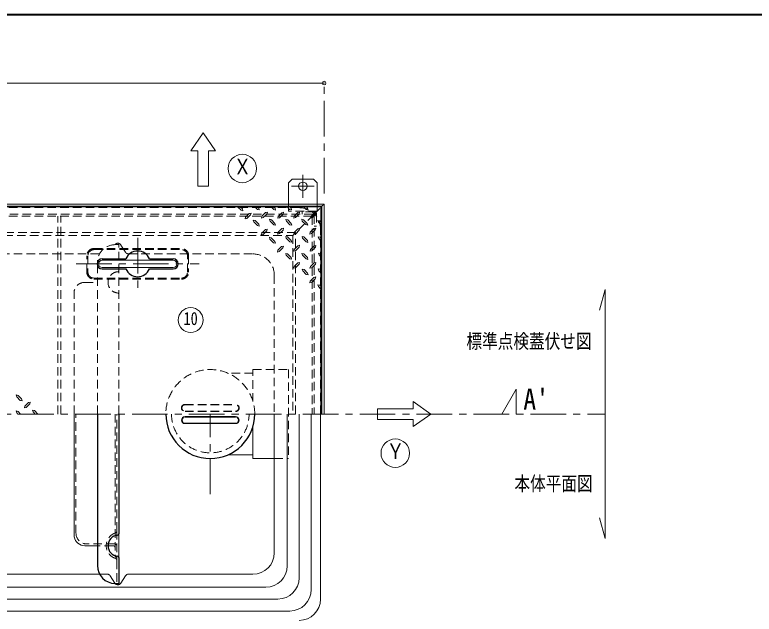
# Model space of a CAD drawing. Units: millimetres at full size, sheet at 1:10; details may follow other scales. Extents: x -2106 to 1944, y -1394 to 1416.
# Drawn here: x -1160 to -121, y 574 to 1416 of the extents above; entities that cross this region are included whole.
import ezdxf
from ezdxf.enums import TextEntityAlignment as Align

# ---------------------------------------------------------------- set-up
doc = ezdxf.new("R2010")
doc.units = ezdxf.units.MM
doc.header["$LTSCALE"] = 10
doc.header["$PDMODE"] = 32
doc.header["$PDSIZE"] = 5
doc.linetypes.add('CHAIN1', pattern=[8, 5, -1, 1, -1])
doc.linetypes.add('DASHED1', pattern=[1.8, 1.2, -0.6])
doc.layers.add('0-0_ﾚｲﾔ1', color=4, linetype='Continuous', lineweight=9)
doc.styles.add('ＭＳ ゴシック', font='')
doc.styles.get('ＭＳ ゴシック').set_extended_font_data('MS Gothic')

msp = doc.modelspace()

# ---------------------------------------------------------------- linework, layer by layer
at = {"layer": '0-0_ﾚｲﾔ1', "color": 1, "lineweight": 40}
msp.add_line((1944.28, 1416.27), (-2105.72, 1416.27), dxfattribs=at)
at = {"layer": '0-0_ﾚｲﾔ1'}
for p, q in [((-725.72, 1320.27), (-1765.72, 1320.27)), ((-770.72, 1185.27), (-775.72, 1180.27)), ((-770.72, 1185.27), (-740.72, 1185.27)), ((-735.72, 1180.27), (-740.72, 1185.27)), ((-775.72, 1180.27), (-775.72, 1150.27)), ((-735.72, 1180.27), (-735.72, 1150.27)), ((-847.28, 1146.27), (-842.42, 1141.53)), ((-823.14, 1146.27), (-819.52, 1142.66)), ((-819.44, 1146.27), (-817.67, 1144.5)), ((-817.67, 1144.5), (-816.95, 1142.01)), ((-800.23, 1146.27), (-796.62, 1142.66)), ((-796.46, 1146.27), (-794.69, 1144.5)), ((-794.69, 1144.5), (-794.05, 1141.93)), ((-777.6, 1146.27), (-774.2, 1142.74)), ((-773.96, 1146.27), (-772.27, 1144.59)), ((-772.27, 1144.59), (-771.63, 1142.09)), ((-754.35, 1146.27), (-750.73, 1142.66)), ((-750.65, 1146.27), (-748.89, 1144.5)), ((-748.89, 1144.5), (-748.16, 1141.93)), ((-728.72, 1147.27), (-729.72, 1146.27)), ((-834.14, 1130.04), (-829.08, 1135.1)), ((-816.95, 1142.01), (-819.52, 1142.66)), ((-813.17, 1133.09), (-813.81, 1130.6)), ((-811.24, 1131.25), (-806.18, 1136.31)), ((-794.05, 1141.93), (-796.62, 1142.66)), ((-790.27, 1133.01), (-790.91, 1130.52)), ((-788.34, 1131.17), (-783.28, 1136.23)), ((-771.63, 1142.09), (-774.2, 1142.74)), ((-767.85, 1133.17), (-768.49, 1130.68)), ((-765.92, 1131.33), (-760.86, 1136.39)), ((-748.16, 1141.93), (-750.73, 1142.66)), ((-744.39, 1133.01), (-745.03, 1130.52)), ((-742.46, 1131.17), (-737.39, 1136.23)), ((-836.07, 1131.89), (-836.72, 1129.4)), ((-834.14, 1130.04), (-836.72, 1129.4)), ((-824.58, 1125.14), (-825.22, 1127.71)), ((-822.73, 1127.07), (-825.22, 1127.71)), ((-824.58, 1125.14), (-819.52, 1120.08)), ((-822.73, 1127.07), (-817.67, 1121.92)), ((-811.24, 1131.25), (-813.81, 1130.6)), ((-801.68, 1126.34), (-802.32, 1128.92)), ((-799.83, 1128.27), (-802.32, 1128.92)), ((-801.68, 1126.34), (-796.62, 1121.28)), ((-799.83, 1128.27), (-794.77, 1123.13)), ((-794.77, 1123.13), (-794.05, 1120.64)), ((-788.34, 1131.17), (-790.91, 1130.52)), ((-778.78, 1126.26), (-779.42, 1128.84)), ((-776.93, 1128.19), (-779.42, 1128.84)), ((-778.78, 1126.26), (-773.72, 1121.2)), ((-776.93, 1128.19), (-771.87, 1123.05)), ((-771.87, 1123.05), (-771.14, 1120.56)), ((-765.92, 1131.33), (-768.49, 1130.68)), ((-756.36, 1126.42), (-757, 1129)), ((-754.51, 1128.35), (-757, 1129)), ((-756.36, 1126.42), (-751.3, 1121.36)), ((-754.51, 1128.35), (-749.45, 1123.21)), ((-749.45, 1123.21), (-748.72, 1120.72)), ((-742.46, 1131.17), (-745.03, 1130.52)), ((-731.77, 1126.67), (-734.34, 1127.31)), ((-733.62, 1124.74), (-734.34, 1127.31)), ((-733.62, 1124.74), (-729.72, 1120.84)), ((-731.77, 1126.67), (-729.72, 1124.32)), ((-816.95, 1119.43), (-819.52, 1120.08)), ((-817.67, 1121.92), (-816.95, 1119.43)), ((-811.48, 1107.54), (-806.42, 1112.6)), ((-794.05, 1120.64), (-796.62, 1121.28)), ((-788.58, 1108.75), (-783.52, 1113.81)), ((-771.14, 1120.56), (-773.72, 1121.2)), ((-765.68, 1108.67), (-760.62, 1113.73)), ((-748.72, 1120.72), (-751.3, 1121.36)), ((-743.26, 1108.83), (-738.2, 1113.89)), ((-813.41, 1109.39), (-814.06, 1106.9)), ((-811.48, 1107.54), (-814.06, 1106.9)), ((-801.84, 1101.11), (-802.48, 1103.68)), ((-799.99, 1103.04), (-802.48, 1103.68)), ((-799.99, 1103.04), (-794.93, 1097.9)), ((-790.51, 1110.59), (-791.15, 1108.1)), ((-788.58, 1108.75), (-791.15, 1108.1)), ((-778.94, 1102.32), (-779.58, 1104.89)), ((-777.09, 1104.25), (-779.58, 1104.89)), ((-778.94, 1102.32), (-773.88, 1097.25)), ((-777.09, 1104.25), (-772.03, 1099.1)), ((-767.61, 1110.51), (-768.25, 1108.02)), ((-765.68, 1108.67), (-768.25, 1108.02)), ((-756.04, 1102.24), (-756.68, 1104.81)), ((-754.19, 1104.17), (-756.68, 1104.81)), ((-756.04, 1102.24), (-750.97, 1097.17)), ((-754.19, 1104.17), (-749.13, 1099.02)), ((-745.19, 1110.67), (-745.83, 1108.18)), ((-743.26, 1108.83), (-745.83, 1108.18)), ((-731.29, 1103.68), (-733.86, 1104.33)), ((-733.14, 1101.75), (-733.86, 1104.33)), ((-733.14, 1101.75), (-729.72, 1098.34)), ((-731.29, 1103.68), (-729.72, 1102.12)), ((-801.84, 1101.11), (-796.78, 1096.05)), ((-794.21, 1095.41), (-796.78, 1096.05)), ((-794.93, 1097.9), (-794.21, 1095.41)), ((-771.31, 1096.61), (-773.88, 1097.25)), ((-772.03, 1099.1), (-771.31, 1096.61)), ((-748.4, 1096.53), (-750.97, 1097.17)), ((-749.13, 1099.02), (-748.4, 1096.53)), ((-790.67, 1085.36), (-791.31, 1082.87)), ((-788.74, 1083.51), (-791.31, 1082.87)), ((-788.74, 1083.51), (-783.68, 1088.58)), ((-779.1, 1078.37), (-779.74, 1080.94)), ((-777.25, 1080.3), (-779.74, 1080.94)), ((-767.77, 1086.57), (-768.41, 1084.08)), ((-765.84, 1084.72), (-768.41, 1084.08)), ((-765.84, 1084.72), (-760.78, 1089.78)), ((-756.2, 1078.29), (-756.84, 1080.86)), ((-754.35, 1080.22), (-756.84, 1080.86)), ((-744.87, 1086.49), (-745.51, 1084)), ((-742.94, 1084.64), (-745.51, 1084)), ((-742.94, 1084.64), (-737.88, 1089.7)), ((-730.97, 1080.86), (-733.54, 1081.5)), ((-732.89, 1078.93), (-733.54, 1081.5)), ((-730.97, 1080.86), (-729.72, 1079.62)), ((-779.1, 1078.37), (-774.04, 1073.31)), ((-777.25, 1080.3), (-772.19, 1075.16)), ((-771.47, 1072.67), (-774.04, 1073.31)), ((-772.19, 1075.16), (-771.47, 1072.67)), ((-756.2, 1078.29), (-751.14, 1073.23)), ((-754.35, 1080.22), (-749.29, 1075.08)), ((-748.56, 1072.59), (-751.14, 1073.23)), ((-749.29, 1075.08), (-748.56, 1072.59)), ((-732.89, 1078.93), (-729.72, 1075.76)), ((-767.93, 1062.62), (-768.57, 1060.13)), ((-766, 1060.77), (-768.57, 1060.13)), ((-766, 1060.77), (-760.94, 1065.84)), ((-745.03, 1062.54), (-745.67, 1060.05)), ((-743.1, 1060.69), (-745.67, 1060.05)), ((-743.1, 1060.69), (-738.04, 1065.75)), ((-753.95, 1058.28), (-756.52, 1058.92)), ((-755.8, 1056.35), (-756.52, 1058.92)), ((-755.8, 1056.35), (-750.73, 1051.37)), ((-753.95, 1058.28), (-748.89, 1053.22)), ((-748.16, 1050.65), (-750.73, 1051.37)), ((-748.89, 1053.22), (-748.16, 1050.65)), ((-731.37, 1058.6), (-733.94, 1059.25)), ((-733.22, 1056.67), (-733.94, 1059.25)), ((-733.22, 1056.67), (-729.72, 1053.04)), ((-731.37, 1058.6), (-729.72, 1056.96)), ((-745.11, 1042.13), (-745.75, 1039.56)), ((-743.18, 1040.28), (-745.75, 1039.56)), ((-745.11, 1042.13), (-740.05, 1047.19)), ((-743.18, 1040.28), (-738.2, 1045.34)), ((-731.77, 1036.34), (-734.34, 1036.99)), ((-733.62, 1034.42), (-734.34, 1036.99)), ((-733.62, 1034.42), (-729.72, 1030.36)), ((-731.77, 1036.34), (-729.72, 1034.3)), ((-1158.49, 882.11), (-1155.92, 881.47)), ((-1157.77, 879.62), (-1158.49, 882.11)), ((-1152.71, 874.48), (-1157.77, 879.62)), ((-1150.86, 876.41), (-1155.92, 881.47)), ((-1152.71, 874.48), (-1150.22, 873.84)), ((-1150.86, 876.41), (-1150.22, 873.84)), ((-1141.3, 871.5), (-1146.36, 866.44)), ((-1141.3, 871.5), (-1138.72, 872.15)), ((-1139.37, 869.66), (-1138.72, 872.15)), ((-1158.49, 859.53), (-1155.92, 858.89)), ((-1157.77, 857.04), (-1158.49, 859.53)), ((-1156, 855.27), (-1157.77, 857.04)), ((-1152.31, 855.27), (-1155.92, 858.89)), ((-1128.16, 855.27), (-1133.02, 860.01)), ((-1076.97, 855.27), (-1076.97, 682.55)), ((-777.51, 642.06), (-777.51, 855.27)), ((-743.93, 608.48), (-743.93, 855.27)), ((-921.22, 851.77), (-850.22, 851.77)), ((-921.22, 841.77), (-850.22, 841.77)), ((-825.72, 837.77), (-825.72, 792.77)), ((-825.72, 797.77), (-861.23, 797.77)), ((-825.72, 792.77), (-795.72, 792.77)), ((-1014.47, 653.84), (-1014.47, 686.7)), ((-1062.22, 670.27), (-1044.47, 670.27)), ((-807.51, 612.06), (-1683.93, 612.06)), ((-773.93, 578.48), (-1717.51, 578.48))]:
    msp.add_line(p, q, dxfattribs=at)
at = {"layer": '0-0_ﾚｲﾔ1', "linetype": 'CHAIN1'}
for p, q in [((-725.72, 1165.27), (-725.72, 1320.27)), ((-755.72, 1191.27), (-755.72, 1159.27)), ((-771.72, 1175.27), (-739.72, 1175.27)), ((-987.72, 1102.77), (-987.72, 1029.77)), ((-1074.22, 1066.27), (-901.22, 1066.27)), ((-2035.72, 855.27), (-330.72, 855.27)), ((-885.72, 742.77), (-885.72, 855.27))]:
    msp.add_line(p, q, dxfattribs=at)
at = {"layer": '0-0_ﾚｲﾔ1', "color": 7, "lineweight": 18}
for p, q in [((-895.72, 1250.27), (-913.22, 1225.27)), ((-895.72, 1250.27), (-878.22, 1225.27)), ((-888.22, 1175.27), (-888.22, 1225.27)), ((-878.22, 1225.27), (-888.22, 1225.27)), ((-888.22, 1175.27), (-903.22, 1175.27)), ((-725.72, 1150.27), (-1765.72, 1150.27)), ((-728.72, 1147.27), (-1762.72, 1147.27)), ((-728.72, 1147.27), (-725.72, 1150.27)), ((-728.72, 1147.27), (-728.72, 855.27)), ((-725.72, 1150.27), (-725.72, 855.27)), ((-1037.72, 1071.27), (-937.72, 1071.27)), ((-1037.72, 1061.27), (-937.72, 1061.27)), ((-330.72, 1030.27), (-338.48, 1001.29)), ((-330.72, 1030.27), (-330.72, 680.27)), ((-650.72, 847.77), (-650.72, 862.77)), ((-575.72, 855.27), (-600.72, 872.77)), ((-795.72, 660.27), (-795.72, 855.27)), ((-730.72, 855.27), (-730.72, 595.27)), ((-575.72, 855.27), (-600.72, 837.77)), ((-650.72, 847.77), (-600.72, 847.77)), ((-600.72, 837.77), (-600.72, 847.77)), ((-330.72, 680.27), (-338.48, 709.25)), ((-1450.04, 630.27), (-1041.4, 630.27)), ((-1004.95, 627.95), (-1011.5, 617.6)), ((-1000.72, 630.27), (-825.72, 630.27))]:
    msp.add_line(p, q, dxfattribs=at)
at = {"layer": '0-0_ﾚｲﾔ1', "color": 5, "lineweight": 25}
for p, q in [((-729.72, 1146.27), (-1761.72, 1146.27)), ((-729.72, 855.27), (-729.72, 1146.27)), ((-1037.72, 1073.27), (-1004.3, 1073.27)), ((-971.14, 1073.27), (-937.72, 1073.27)), ((-1037.72, 1059.27), (-1004.3, 1059.27)), ((-971.14, 1059.27), (-937.72, 1059.27)), ((-1044.47, 855.27), (-1044.47, 642.27)), ((-1014.47, 855.27), (-1014.47, 686.7)), ((-921.22, 851.27), (-850.22, 851.27)), ((-921.22, 842.27), (-850.22, 842.27)), ((-1014.47, 653.84), (-1014.47, 617.27)), ((-1019.47, 617.27), (-1014.47, 617.27))]:
    msp.add_line(p, q, dxfattribs=at)
at = {"layer": '0-0_ﾚｲﾔ1', "linetype": 'DASHED1'}
for p, q in [((-760.72, 1145.27), (-1730.72, 1145.27)), ((-775.72, 1150.27), (-775.72, 1140.27)), ((-740.19, 1135.8), (-729.72, 1146.27)), ((-735.72, 1150.27), (-735.72, 1140.27)), ((-742.72, 1133.27), (-1220.22, 1133.27)), ((-1100.22, 1106.27), (-1100.22, 1133.27)), ((-1095.72, 1106.27), (-1095.72, 1133.27)), ((-735.72, 1140.27), (-775.72, 1140.27)), ((-756.52, 1139.47), (-756.52, 1136.27)), ((-739.72, 1139.47), (-756.52, 1139.47)), ((-742.72, 1133.27), (-742.72, 855.27)), ((-736.52, 1136.27), (-736.52, 1119.47)), ((-739.72, 1119.47), (-736.52, 1119.47)), ((-730.72, 855.27), (-730.72, 1115.27)), ((-765.72, 1110.27), (-1725.72, 1110.27)), ((-765.72, 855.27), (-765.72, 1110.27)), ((-1019.47, 1093.27), (-1014.47, 1093.27)), ((-1014.47, 855.27), (-1014.47, 1093.27)), ((-1004.95, 1082.6), (-1011.5, 1092.95)), ((-1450.04, 1080.27), (-1041.4, 1080.27)), ((-1000.72, 1080.27), (-825.72, 1080.27)), ((-1044.47, 855.27), (-1044.47, 1068.27)), ((-795.72, 1050.27), (-795.72, 855.27)), ((-1062.22, 1040.27), (-1044.47, 1040.27)), ((-1076.97, 855.27), (-1076.97, 1028)), ((-825.72, 872.77), (-825.72, 917.77)), ((-825.72, 912.77), (-861.23, 912.77)), ((-921.22, 868.77), (-850.22, 868.77)), ((-921.22, 868.27), (-850.22, 868.27)), ((-1074.47, 687.77), (-1074.47, 855.27)), ((-921.22, 859.27), (-850.22, 859.27)), ((-921.22, 858.77), (-850.22, 858.77)), ((-795.72, 792.77), (-775.72, 792.77)), ((-1016.97, 691.13), (-1016.97, 649.42)), ((-1019.97, 672.77), (-1059.47, 672.77)), ((-1022.47, 670.27), (-1044.47, 670.27)), ((-1041.4, 630.27), (-1030.72, 630.27)), ((-1019.95, 617.6), (-1026.5, 627.95))]:
    msp.add_line(p, q, dxfattribs=at)
at = {"layer": '0-0_ﾚｲﾔ1', "color": 7, "linetype": 'DASHED1', "lineweight": 18}
for p, q in [((-1221.62, 1136.27), (-741.32, 1136.27)), ((-740.19, 1135.8), (-769.72, 1106.27)), ((-739.72, 1134.67), (-739.72, 855.27)), ((-1193.22, 1106.27), (-769.72, 1106.27)), ((-1100.22, 855.27), (-1100.22, 1106.27)), ((-1095.72, 855.27), (-1095.72, 1106.27)), ((-769.72, 1106.27), (-769.72, 855.27)), ((-1049.22, 1087.77), (-926.22, 1087.77)), ((-1049.22, 1086.27), (-926.22, 1086.27)), ((-1059.22, 1054.77), (-1059.22, 1077.77)), ((-1057.72, 1077.77), (-1057.72, 1054.77)), ((-917.72, 1054.77), (-917.72, 1077.77)), ((-916.22, 1077.77), (-916.22, 1054.77)), ((-1049.22, 1046.27), (-926.22, 1046.27)), ((-1049.22, 1044.77), (-926.22, 1044.77)), ((-1016.97, 691.13), (-1016.97, 855.27)), ((-1016.97, 649.42), (-1016.97, 617.27))]:
    msp.add_line(p, q, dxfattribs=at)
at = {"layer": '0-0_ﾚｲﾔ1', "color": 3, "lineweight": 18}
for p, q in [((-760.72, 625.27), (-760.72, 855.27)), ((-790.72, 595.27), (-1700.72, 595.27))]:
    msp.add_line(p, q, dxfattribs=at)
at = {"layer": '0-0_ﾚｲﾔ1', "color": 7, "lineweight": 18}
for points in [[(-903.22, 1175.27), (-903.22, 1225.27), (-913.22, 1225.27)], [(-650.72, 862.77), (-600.72, 862.77), (-600.72, 872.77)]]:
    msp.add_lwpolyline(points, dxfattribs=at)
at = {"layer": '0-0_ﾚｲﾔ1'}
for points in [[(-843.47, 1146.27), (-840.57, 1143.38), (-839.85, 1140.81), (-842.42, 1141.53)], [(-836.07, 1131.89), (-830.93, 1137.03), (-828.44, 1137.67), (-829.08, 1135.1)], [(-813.17, 1133.09), (-808.03, 1138.24), (-805.54, 1138.88), (-806.18, 1136.31)], [(-790.27, 1133.01), (-785.13, 1138.16), (-782.64, 1138.8), (-783.28, 1136.23)], [(-767.85, 1133.17), (-762.71, 1138.32), (-760.22, 1138.96), (-760.86, 1136.39)], [(-744.39, 1133.01), (-739.24, 1138.16), (-736.75, 1138.8), (-737.39, 1136.23)], [(-813.41, 1109.39), (-808.27, 1114.53), (-805.78, 1115.17), (-806.42, 1112.6)], [(-790.51, 1110.59), (-785.37, 1115.74), (-782.88, 1116.38), (-783.52, 1113.81)], [(-767.61, 1110.51), (-762.47, 1115.66), (-759.97, 1116.3), (-760.62, 1113.73)], [(-745.19, 1110.67), (-740.05, 1115.82), (-737.56, 1116.46), (-738.2, 1113.89)], [(-767.77, 1086.57), (-762.63, 1091.71), (-760.14, 1092.35), (-760.78, 1089.78)], [(-744.87, 1086.49), (-739.72, 1091.63), (-737.23, 1092.27), (-737.88, 1089.7)], [(-790.67, 1085.36), (-785.53, 1090.5), (-783.04, 1091.15), (-783.68, 1088.58)], [(-767.93, 1062.62), (-762.79, 1067.76), (-760.3, 1068.41), (-760.94, 1065.84)], [(-745.03, 1062.54), (-739.89, 1067.68), (-737.39, 1068.33), (-738.04, 1065.75)], [(-740.05, 1047.19), (-737.47, 1047.92), (-738.2, 1045.34)], [(-1139.37, 869.66), (-1144.51, 864.51), (-1147, 863.87), (-1146.36, 866.44)], [(-1131.97, 855.27), (-1134.87, 858.17), (-1135.59, 860.74), (-1133.02, 860.01)]]:
    msp.add_lwpolyline(points, dxfattribs=at)
at = {"layer": '0-0_ﾚｲﾔ1', "linetype": 'DASHED1'}
for points in [[(-825.72, 917.77), (-775.72, 917.77), (-775.72, 792.77)], [(-1019.47, 855.27), (-1019.47, 654.27), (-1016.97, 654.27)]]:
    msp.add_lwpolyline(points, dxfattribs=at)
at = {"layer": '0-0_ﾚｲﾔ1', "linetype": 'CHAIN1'}
msp.add_lwpolyline([(-475.72, 855.27), (-455.72, 890.27), (-455.72, 855.27)], dxfattribs=at)
at = {"layer": '0-0_ﾚｲﾔ1', "color": 7, "lineweight": 18}
for centre, radius in [((-840.72, 1200.27), 20), ((-913.31, 987.31), 17.5), ((-625.72, 800.27), 20)]:
    msp.add_circle(centre, radius, dxfattribs=at)
at = {"layer": '0-0_ﾚｲﾔ1'}
msp.add_circle((-755.72, 1175.27), 6, dxfattribs=at)
at = {"layer": '0-0_ﾚｲﾔ1', "linetype": 'DASHED1'}
for centre, radius, start, end in [((-760.72, 1115.27), 30, 0, 90), ((-739.72, 1136.27), 3.2, 0, 90), ((-1019.47, 1068.27), 25, 90, 180), ((-1015.72, 1090.27), 5, 32.33353, 143.14814), ((-1000.72, 1085.27), 5, 212.33353, 270), ((-825.72, 1050.27), 30, 0, 90), ((-1014.47, 1040.27), 15, 95.21591, 264.78409), ((-1015.97, 1056.7), 1.5, 275.21591, 0), ((-1062.22, 1025.27), 15, 90, 169.52469), ((-1015.97, 1023.84), 1.5, 0, 84.78409), ((-885.72, 855.27), 62.5, 0, 180), ((-921.22, 863.77), 5, 90, 270), ((-921.22, 863.77), 4.5, 90, 270), ((-850.22, 863.77), 5, 270, 90), ((-850.22, 863.77), 4.5, 270, 90), ((-1059.47, 687.77), 15, 180, 270), ((-1022.47, 667.27), 3, 0, 90), ((-1019.97, 669.77), 3, 0, 90), ((-1030.72, 625.27), 5, 32.33353, 90), ((-1015.72, 620.27), 5, 212.33353, 216.85186)]:
    msp.add_arc(centre, radius, start, end, dxfattribs=at)
at = {"layer": '0-0_ﾚｲﾔ1', "color": 7, "linetype": 'DASHED1', "lineweight": 18}
for centre, radius, start, end in [((-741.32, 1134.67), 1.6, 0, 90), ((-1049.22, 1077.77), 10, 90, 180), ((-1049.22, 1077.77), 8.5, 90, 180), ((-926.22, 1077.77), 10, 0, 90), ((-926.22, 1077.77), 8.5, 0, 90), ((-1049.22, 1054.77), 10, 180, 270), ((-1049.22, 1054.77), 8.5, 180, 270), ((-926.22, 1054.77), 10, 270, 0), ((-926.22, 1054.77), 8.5, 270, 0), ((-885.72, 855.27), 54.5, 180, 360), ((-1012.97, 670.27), 19, 108.553, 251.447), ((-1019.97, 691.13), 3, 288.553, 360), ((-1019.97, 649.42), 3, 0, 71.447)]:
    msp.add_arc(centre, radius, start, end, dxfattribs=at)
at = {"layer": '0-0_ﾚｲﾔ1', "color": 5, "lineweight": 25}
for centre, radius, start, end in [((-987.72, 1066.27), 18, 22.88538, 157.11462), ((-1037.72, 1066.27), 7, 90, 270), ((-937.72, 1066.27), 7, 270, 90), ((-987.72, 1066.27), 18, 202.88538, 337.11462), ((-885.72, 855.27), 62.5, 180, 360), ((-921.22, 846.77), 4.5, 90, 270), ((-850.22, 846.77), 4.5, 270, 90), ((-1015.97, 686.7), 1.5, 275.21591, 0), ((-1014.47, 670.27), 15, 95.21591, 264.78409), ((-1015.97, 653.84), 1.5, 0, 84.78409), ((-1019.47, 642.27), 25, 180, 270)]:
    msp.add_arc(centre, radius, start, end, dxfattribs=at)
at = {"layer": '0-0_ﾚｲﾔ1', "color": 7, "lineweight": 18}
for centre, radius, start, end in [((-1037.72, 1066.27), 5, 90, 270), ((-937.72, 1066.27), 5, 270, 90), ((-825.72, 660.27), 30, 270, 0), ((-1000.72, 625.27), 5, 90, 147.66647), ((-1015.72, 620.27), 5, 216.85186, 327.66647), ((-760.72, 595.27), 30, 270, 0)]:
    msp.add_arc(centre, radius, start, end, dxfattribs=at)
at = {"layer": '0-0_ﾚｲﾔ1'}
for centre, radius, start, end in [((-921.22, 846.77), 5, 90, 270), ((-850.22, 846.77), 5, 270, 90), ((-1062.22, 685.27), 15, 190.47531, 270), ((-807.51, 642.06), 30, 270, 0), ((-773.93, 608.48), 30, 270, 0)]:
    msp.add_arc(centre, radius, start, end, dxfattribs=at)
at = {"layer": '0-0_ﾚｲﾔ1', "color": 3, "lineweight": 18}
msp.add_arc((-790.72, 625.27), 30, 270, 0, dxfattribs=at)
at = {"layer": '0-0_ﾚｲﾔ1', "color": 1}
msp.add_point((-725.72, 1320.27), dxfattribs=at)

# ---------------------------------------------------------------- texts
at = {"layer": '0-0_ﾚｲﾔ1', "color": 7, "style": 'ＭＳ ゴシック'}
for s, height, width, p in [('Ｘ', 21.99, 0.85, (-853.22, 1185.27)), ('10', 18.33, 0.8, (-923.31, 974.81)), ('標準点検蓋伏せ図', 20.16, 0.8, (-525.72, 941.52)), ("A'", 29.33, 0.9, (-445.72, 852.77)), ('Ｙ', 21.99, 0.85, (-638.22, 785.27)), ('本体平面図', 20.16, 0.8, (-458.22, 741.52))]:
    msp.add_text(s, height=height, dxfattribs=dict(at, width=width)).set_placement(p, align=Align.BOTTOM_LEFT)

doc.saveas('drawing.dxf')
